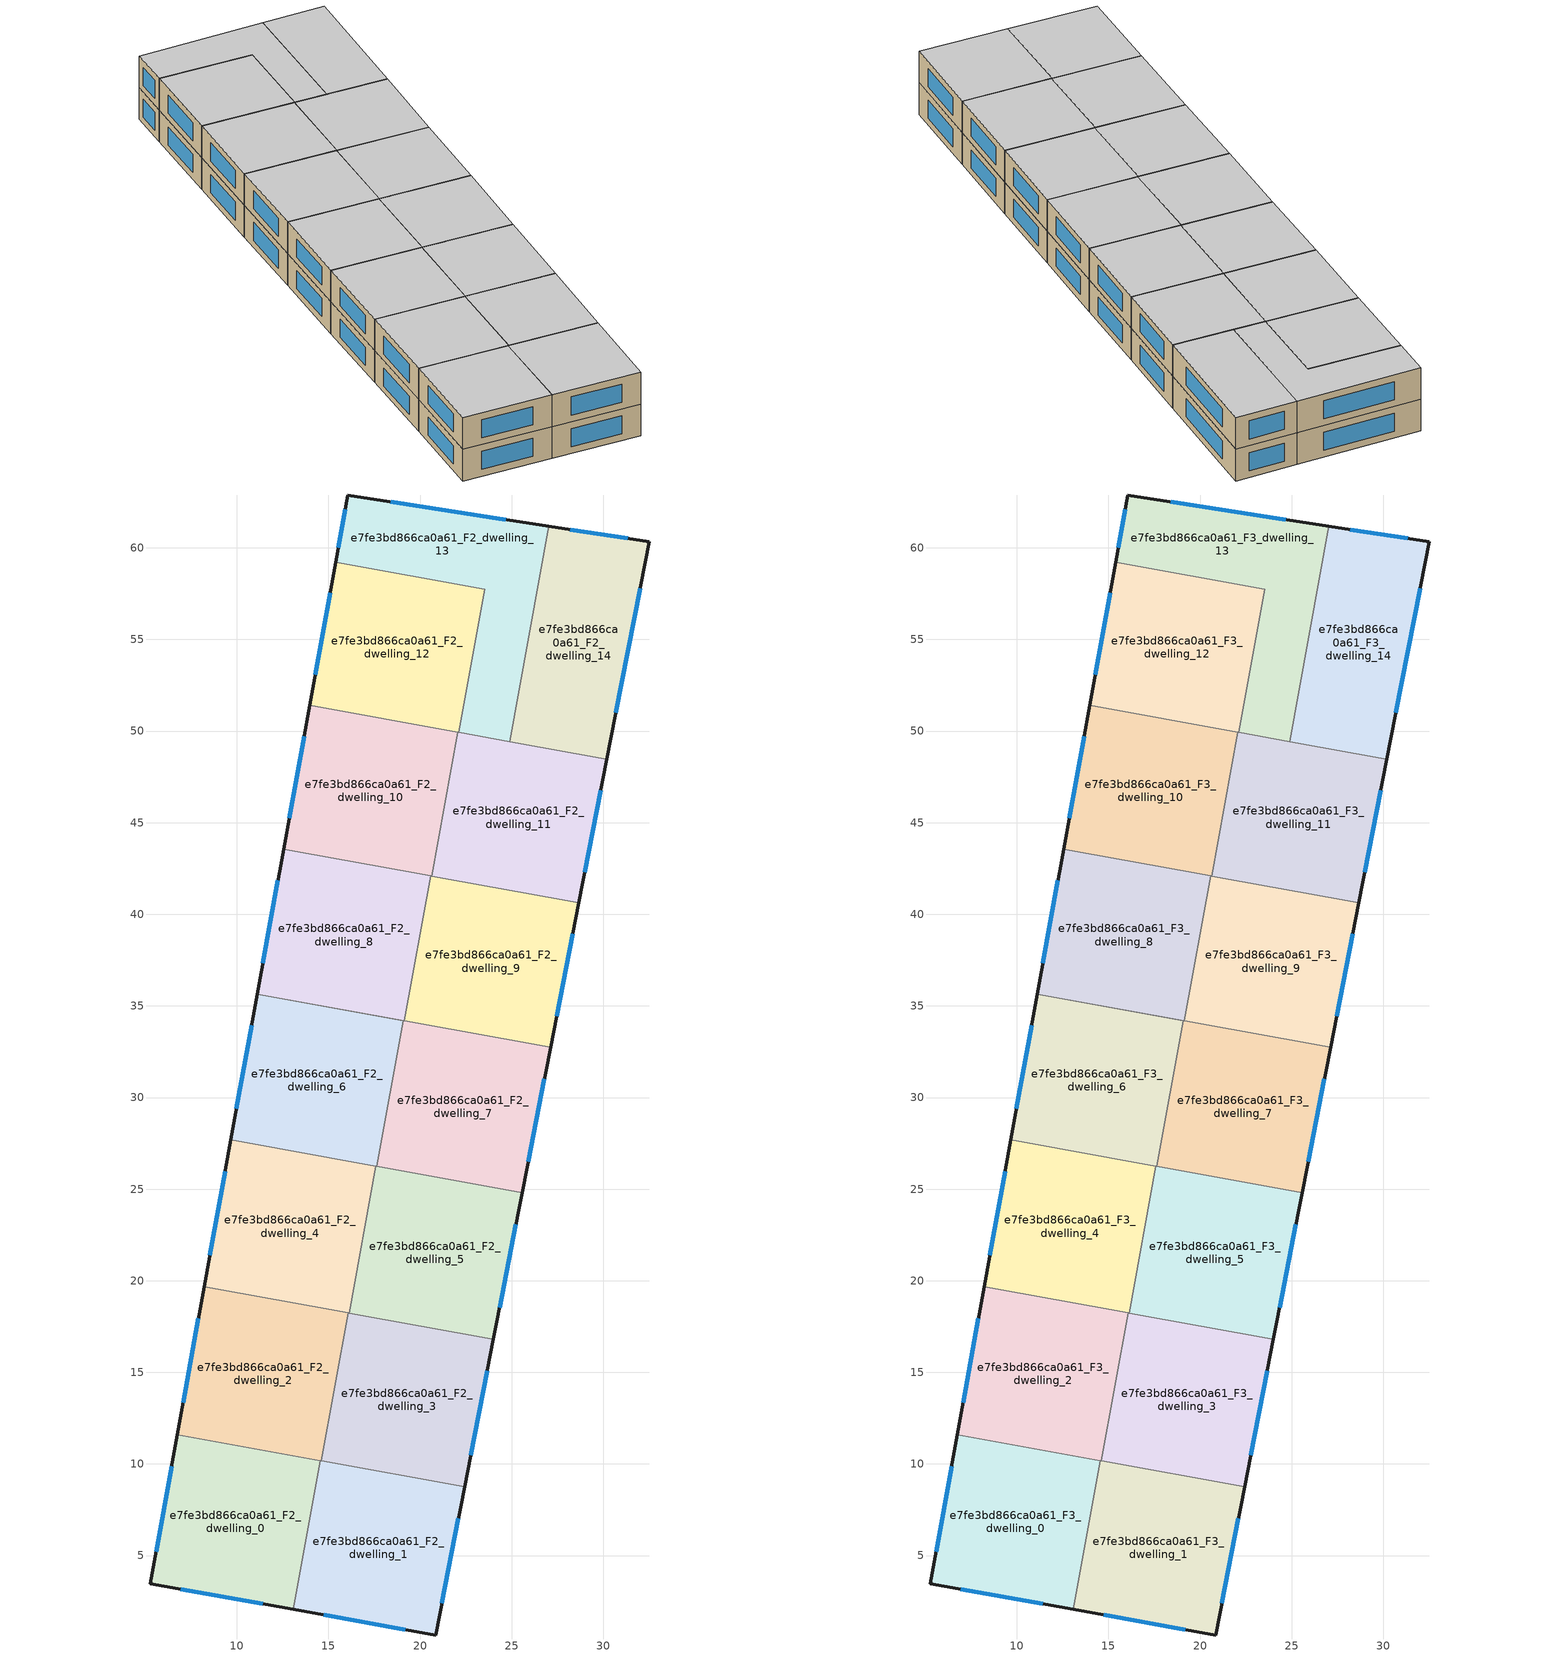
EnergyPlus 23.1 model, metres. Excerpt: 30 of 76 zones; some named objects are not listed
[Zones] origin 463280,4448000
e7fe3bd866ca0a61_F2_dwelling_0
 floor to e7fe3bd866ca0a61_F1_dwelling_0 (EU_floor_Construction): 14.56,10.18 13.09,2.06 5.27,3.47 6.75,11.6 z6
 wall outside (EU_wall_Construction): 6.75,11.6 5.27,3.47 13.09,2.06 z6:9
 wall to e7fe3bd866ca0a61_F2_dwelling_1 (EU_wall_Construction): 13.09,2.06 14.56,10.18 z6:9
 wall to e7fe3bd866ca0a61_F2_dwelling_2 (EU_wall_Construction): 14.56,10.18 6.75,11.6 z6:9
 window (EU_Window_Construction): 6.95,3.17 11.41,2.36 / 6.43,9.86 5.59,5.21 z6.64:8.36
e7fe3bd866ca0a61_F2_dwelling_1
 floor to e7fe3bd866ca0a61_F1_dwelling_1 (EU_floor_Construction): 22.44,8.75 20.85,0.66 13.09,2.06 14.56,10.18 z6
 wall outside (EU_wall_Construction): 13.09,2.06 20.85,0.66 22.44,8.75 z6:9
 wall to e7fe3bd866ca0a61_F2_dwelling_3 (EU_wall_Construction): 22.44,8.75 14.62,10.17 z6:9
 wall to e7fe3bd866ca0a61_F2_dwelling_2 (EU_wall_Construction): 14.62,10.17 14.56,10.18 z6:9
 window (EU_Window_Construction): 14.75,1.76 19.19,0.96 / 21.19,2.39 22.1,7.02 z6.64:8.36
e7fe3bd866ca0a61_F2_dwelling_10
 floor to e7fe3bd866ca0a61_F1_dwelling_10 (EU_floor_Construction): 22.06,49.94 20.63,42.08 12.55,43.55 13.97,51.41 z6
 wall outside (EU_wall_Construction): 13.97,51.41 12.55,43.55 z6:9
 wall to e7fe3bd866ca0a61_F2_dwelling_11 (EU_wall_Construction): 20.63,42.08 22.06,49.94 z6:9
 wall to e7fe3bd866ca0a61_F2_dwelling_8 (EU_wall_Construction): 12.55,43.55 20.58,42.09 z6:9
 wall to e7fe3bd866ca0a61_F2_dwelling_12 (EU_wall_Construction): 22.06,49.94 13.97,51.41 z6:9
 wall to e7fe3bd866ca0a61_F2_dwelling_9 (EU_wall_Construction): 20.58,42.09 20.63,42.08 z6:9
 window (EU_Window_Construction): 13.67,49.72 12.85,45.23 z6.64:8.36
e7fe3bd866ca0a61_F2_dwelling_11
 floor to e7fe3bd866ca0a61_F1_dwelling_11 (EU_floor_Construction): 30.19,48.46 28.66,40.62 20.63,42.08 22.06,49.94 z6
 wall outside (EU_wall_Construction): 28.66,40.62 30.19,48.46 z6:9
 wall to e7fe3bd866ca0a61_F2_dwelling_9 (EU_wall_Construction): 20.63,42.08 28.66,40.62 z6:9
 wall to e7fe3bd866ca0a61_F2_dwelling_14 (EU_wall_Construction): 30.19,48.46 24.9,49.42 z6:9
 wall to e7fe3bd866ca0a61_F2_dwelling_13 (EU_wall_Construction): 24.9,49.42 22.11,49.93 z6:9
 wall to e7fe3bd866ca0a61_F2_dwelling_12 (EU_wall_Construction): 22.11,49.93 22.06,49.94 z6:9
 window (EU_Window_Construction): 28.99,42.3 29.86,46.78 z6.64:8.36
e7fe3bd866ca0a61_F2_dwelling_12
 floor to e7fe3bd866ca0a61_F1_dwelling_12 (EU_floor_Construction): 23.53,57.74 22.11,49.93 13.97,51.41 15.39,59.21 z6
 wall outside (EU_wall_Construction): 15.39,59.21 13.97,51.41 z6:9
 wall to e7fe3bd866ca0a61_F2_dwelling_13 (EU_wall_Construction): 22.11,49.93 23.53,57.74 15.39,59.21 z6:9
 window (EU_Window_Construction): 15.09,57.54 14.28,53.08 z6.64:8.36
e7fe3bd866ca0a61_F2_dwelling_13
 floor to e7fe3bd866ca0a61_F1_dwelling_13 (EU_floor_Construction): 27.04,61.18 24.9,49.42 22.11,49.93 23.53,57.74 15.39,59.21 16.06,62.89 z6
 wall outside (EU_wall_Construction): 27.04,61.18 16.06,62.89 15.39,59.21 z6:9
 wall to e7fe3bd866ca0a61_F2_dwelling_14 (EU_wall_Construction): 24.9,49.42 27.04,61.18 z6:9
 window (EU_Window_Construction): 15.92,62.1 15.53,60 / 24.69,61.55 18.41,62.52 z6.64:8.36
e7fe3bd866ca0a61_F2_dwelling_14
 floor to e7fe3bd866ca0a61_F1_dwelling_14 (EU_floor_Construction): 32.51,60.33 30.19,48.46 24.9,49.42 27.04,61.18 z6
 wall outside (EU_wall_Construction): 30.19,48.46 32.51,60.33 27.04,61.18 z6:9
 window (EU_Window_Construction): 31.34,60.51 28.21,61 / 30.69,51 32.01,57.79 z6.64:8.36
e7fe3bd866ca0a61_F2_dwelling_2
 floor to e7fe3bd866ca0a61_F1_dwelling_2 (EU_floor_Construction): 16.08,18.24 14.62,10.17 6.75,11.6 8.21,19.67 z6
 wall outside (EU_wall_Construction): 8.21,19.67 6.75,11.6 z6:9
 wall to e7fe3bd866ca0a61_F2_dwelling_3 (EU_wall_Construction): 14.62,10.17 16.08,18.24 z6:9
 wall to e7fe3bd866ca0a61_F2_dwelling_4 (EU_wall_Construction): 16.08,18.24 8.21,19.67 z6:9
 window (EU_Window_Construction): 7.9,17.94 7.06,13.33 z6.64:8.36
e7fe3bd866ca0a61_F2_dwelling_3
 floor to e7fe3bd866ca0a61_F1_dwelling_3 (EU_floor_Construction): 24.01,16.8 22.44,8.75 14.62,10.17 16.08,18.24 z6
 wall outside (EU_wall_Construction): 22.44,8.75 24.01,16.8 z6:9
 wall to e7fe3bd866ca0a61_F2_dwelling_5 (EU_wall_Construction): 24.01,16.8 16.14,18.23 z6:9
 wall to e7fe3bd866ca0a61_F2_dwelling_4 (EU_wall_Construction): 16.14,18.23 16.08,18.24 z6:9
 window (EU_Window_Construction): 22.77,10.48 23.67,15.08 z6.64:8.36
e7fe3bd866ca0a61_F2_dwelling_4
 floor to e7fe3bd866ca0a61_F1_dwelling_4 (EU_floor_Construction): 17.59,26.24 16.14,18.23 8.21,19.67 9.67,27.68 z6
 wall outside (EU_wall_Construction): 9.67,27.68 8.21,19.67 z6:9
 wall to e7fe3bd866ca0a61_F2_dwelling_5 (EU_wall_Construction): 16.14,18.23 17.59,26.24 z6:9
 wall to e7fe3bd866ca0a61_F2_dwelling_6 (EU_wall_Construction): 17.59,26.24 9.67,27.68 z6:9
 window (EU_Window_Construction): 9.36,25.97 8.52,21.39 z6.64:8.36
e7fe3bd866ca0a61_F2_dwelling_5
 floor to e7fe3bd866ca0a61_F1_dwelling_5 (EU_floor_Construction): 25.57,24.8 24.01,16.8 16.14,18.23 17.59,26.24 z6
 wall outside (EU_wall_Construction): 24.01,16.8 25.57,24.8 z6:9
 wall to e7fe3bd866ca0a61_F2_dwelling_7 (EU_wall_Construction): 25.57,24.8 17.65,26.23 z6:9
 wall to e7fe3bd866ca0a61_F2_dwelling_6 (EU_wall_Construction): 17.64,26.23 17.59,26.24 z6:9
 window (EU_Window_Construction): 24.34,18.51 25.23,23.08 z6.64:8.36
e7fe3bd866ca0a61_F2_dwelling_6
 floor to e7fe3bd866ca0a61_F1_dwelling_6 (EU_floor_Construction): 19.09,34.19 17.65,26.23 9.67,27.68 11.11,35.64 z6
 wall outside (EU_wall_Construction): 11.11,35.64 9.67,27.68 z6:9
 wall to e7fe3bd866ca0a61_F2_dwelling_7 (EU_wall_Construction): 17.65,26.23 19.09,34.19 11.11,35.64 z6:9
 window (EU_Window_Construction): 10.8,33.94 9.98,29.39 z6.64:8.36
e7fe3bd866ca0a61_F2_dwelling_7
 floor to e7fe3bd866ca0a61_F1_dwelling_7 (EU_floor_Construction): 27.12,32.74 25.57,24.8 17.65,26.23 19.09,34.19 z6
 wall outside (EU_wall_Construction): 25.57,24.8 27.12,32.74 z6:9
 wall to e7fe3bd866ca0a61_F2_dwelling_8 (EU_wall_Construction): 19.14,34.18 11.11,35.64 z6:9
 wall to e7fe3bd866ca0a61_F2_dwelling_9 (EU_wall_Construction): 27.12,32.74 19.14,34.18 z6:9
 window (EU_Window_Construction): 25.9,26.5 26.79,31.04 z6.64:8.36
e7fe3bd866ca0a61_F2_dwelling_8
 floor to e7fe3bd866ca0a61_F1_dwelling_8 (EU_floor_Construction): 20.58,42.09 19.14,34.18 11.11,35.64 12.55,43.55 z6
 wall outside (EU_wall_Construction): 12.55,43.55 11.11,35.64 z6:9
 wall to e7fe3bd866ca0a61_F2_dwelling_9 (EU_wall_Construction): 19.14,34.18 20.58,42.09 z6:9
 window (EU_Window_Construction): 12.24,41.86 11.42,37.34 z6.64:8.36
e7fe3bd866ca0a61_F2_dwelling_9
 floor to e7fe3bd866ca0a61_F1_dwelling_9 (EU_floor_Construction): 28.66,40.62 27.12,32.74 19.14,34.18 20.58,42.09 z6
 wall outside (EU_wall_Construction): 27.12,32.74 28.66,40.62 z6:9
 window (EU_Window_Construction): 27.45,34.43 28.33,38.94 z6.64:8.36
e7fe3bd866ca0a61_F3_dwelling_0
 floor to e7fe3bd866ca0a61_F2_dwelling_0 (EU_floor_Construction): 14.56,10.18 13.09,2.06 5.27,3.47 6.75,11.6 z9
 wall outside (EU_wall_Construction): 6.75,11.6 5.27,3.47 13.09,2.06 z9:12
 wall to e7fe3bd866ca0a61_F3_dwelling_1 (EU_wall_Construction): 13.09,2.06 14.56,10.18 z9:12
 wall to e7fe3bd866ca0a61_F3_dwelling_2 (EU_wall_Construction): 14.56,10.18 6.75,11.6 z9:12
 window (EU_Window_Construction): 6.95,3.17 11.41,2.36 / 6.43,9.86 5.59,5.21 z9.64:11.36
 ceiling to e7fe3bd866ca0a61_F4_dwelling_0 (EU_floor_Construction): 13.09,2.06 14.56,10.18 6.75,11.6 5.27,3.47 z12
e7fe3bd866ca0a61_F3_dwelling_1
 floor to e7fe3bd866ca0a61_F2_dwelling_1 (EU_floor_Construction): 22.44,8.75 20.85,0.66 13.09,2.06 14.56,10.18 z9
 wall outside (EU_wall_Construction): 13.09,2.06 20.85,0.66 22.44,8.75 z9:12
 wall to e7fe3bd866ca0a61_F3_dwelling_3 (EU_wall_Construction): 22.44,8.75 14.62,10.17 z9:12
 wall to e7fe3bd866ca0a61_F3_dwelling_2 (EU_wall_Construction): 14.62,10.17 14.56,10.18 z9:12
 window (EU_Window_Construction): 14.75,1.76 19.19,0.96 / 21.19,2.39 22.1,7.02 z9.64:11.36
 ceiling to e7fe3bd866ca0a61_F4_dwelling_1 (EU_floor_Construction): 20.85,0.66 22.44,8.75 14.56,10.18 13.09,2.06 z12
e7fe3bd866ca0a61_F3_dwelling_10
 floor to e7fe3bd866ca0a61_F2_dwelling_10 (EU_floor_Construction): 22.06,49.94 20.63,42.08 12.55,43.55 13.97,51.41 z9
 wall outside (EU_wall_Construction): 13.97,51.41 12.55,43.55 z9:12
 wall to e7fe3bd866ca0a61_F3_dwelling_11 (EU_wall_Construction): 20.63,42.08 22.06,49.94 z9:12
 wall to e7fe3bd866ca0a61_F3_dwelling_8 (EU_wall_Construction): 12.55,43.55 20.58,42.09 z9:12
 wall to e7fe3bd866ca0a61_F3_dwelling_12 (EU_wall_Construction): 22.06,49.94 13.97,51.41 z9:12
 wall to e7fe3bd866ca0a61_F3_dwelling_9 (EU_wall_Construction): 20.58,42.09 20.63,42.08 z9:12
 window (EU_Window_Construction): 13.67,49.72 12.85,45.23 z9.64:11.36
 ceiling to e7fe3bd866ca0a61_F4_dwelling_10 (EU_floor_Construction): 20.63,42.08 22.06,49.94 13.97,51.41 12.55,43.55 z12
e7fe3bd866ca0a61_F3_dwelling_11
 floor to e7fe3bd866ca0a61_F2_dwelling_11 (EU_floor_Construction): 30.19,48.46 28.66,40.62 20.63,42.08 22.06,49.94 z9
 wall outside (EU_wall_Construction): 28.66,40.62 30.19,48.46 z9:12
 wall to e7fe3bd866ca0a61_F3_dwelling_9 (EU_wall_Construction): 20.63,42.08 28.66,40.62 z9:12
 wall to e7fe3bd866ca0a61_F3_dwelling_14 (EU_wall_Construction): 30.19,48.46 24.9,49.42 z9:12
 wall to e7fe3bd866ca0a61_F3_dwelling_13 (EU_wall_Construction): 24.9,49.42 22.11,49.93 z9:12
 wall to e7fe3bd866ca0a61_F3_dwelling_12 (EU_wall_Construction): 22.11,49.93 22.06,49.94 z9:12
 window (EU_Window_Construction): 28.99,42.3 29.86,46.78 z9.64:11.36
 ceiling to e7fe3bd866ca0a61_F4_dwelling_11 (EU_floor_Construction): 28.66,40.62 30.19,48.46 22.06,49.94 20.63,42.08 z12
e7fe3bd866ca0a61_F3_dwelling_12
 floor to e7fe3bd866ca0a61_F2_dwelling_12 (EU_floor_Construction): 23.53,57.74 22.11,49.93 13.97,51.41 15.39,59.21 z9
 wall outside (EU_wall_Construction): 15.39,59.21 13.97,51.41 z9:12
 wall to e7fe3bd866ca0a61_F3_dwelling_13 (EU_wall_Construction): 22.11,49.93 23.53,57.74 15.39,59.21 z9:12
 window (EU_Window_Construction): 15.09,57.54 14.28,53.08 z9.64:11.36
 ceiling to e7fe3bd866ca0a61_F4_dwelling_12 (EU_floor_Construction): 22.11,49.93 23.53,57.74 15.39,59.21 13.97,51.41 z12
e7fe3bd866ca0a61_F3_dwelling_13
 floor to e7fe3bd866ca0a61_F2_dwelling_13 (EU_floor_Construction): 27.04,61.18 24.9,49.42 22.11,49.93 23.53,57.74 15.39,59.21 16.06,62.89 z9
 wall outside (EU_wall_Construction): 27.04,61.18 16.06,62.89 15.39,59.21 z9:12
 wall to e7fe3bd866ca0a61_F3_dwelling_14 (EU_wall_Construction): 24.9,49.42 27.04,61.18 z9:12
 window (EU_Window_Construction): 15.92,62.1 15.53,60 / 24.69,61.55 18.41,62.52 z9.64:11.36
 ceiling to e7fe3bd866ca0a61_F4_dwelling_13 (EU_floor_Construction): 24.9,49.42 27.04,61.18 16.06,62.89 15.39,59.21 23.53,57.74 22.11,49.93 z12
e7fe3bd866ca0a61_F3_dwelling_14
 floor to e7fe3bd866ca0a61_F2_dwelling_14 (EU_floor_Construction): 32.51,60.33 30.19,48.46 24.9,49.42 27.04,61.18 z9
 wall outside (EU_wall_Construction): 30.19,48.46 32.51,60.33 27.04,61.18 z9:12
 window (EU_Window_Construction): 31.34,60.51 28.21,61 / 30.69,51 32.01,57.79 z9.64:11.36
 ceiling to e7fe3bd866ca0a61_F4_dwelling_14 (EU_floor_Construction): 30.19,48.46 32.51,60.33 27.04,61.18 24.9,49.42 z12
e7fe3bd866ca0a61_F3_dwelling_2
 floor to e7fe3bd866ca0a61_F2_dwelling_2 (EU_floor_Construction): 16.08,18.24 14.62,10.17 6.75,11.6 8.21,19.67 z9
 wall outside (EU_wall_Construction): 8.21,19.67 6.75,11.6 z9:12
 wall to e7fe3bd866ca0a61_F3_dwelling_3 (EU_wall_Construction): 14.62,10.17 16.08,18.24 z9:12
 wall to e7fe3bd866ca0a61_F3_dwelling_4 (EU_wall_Construction): 16.08,18.24 8.21,19.67 z9:12
 window (EU_Window_Construction): 7.9,17.94 7.06,13.33 z9.64:11.36
 ceiling to e7fe3bd866ca0a61_F4_dwelling_2 (EU_floor_Construction): 14.62,10.17 16.08,18.24 8.21,19.67 6.75,11.6 z12
e7fe3bd866ca0a61_F3_dwelling_3
 floor to e7fe3bd866ca0a61_F2_dwelling_3 (EU_floor_Construction): 24.01,16.8 22.44,8.75 14.62,10.17 16.08,18.24 z9
 wall outside (EU_wall_Construction): 22.44,8.75 24.01,16.8 z9:12
 wall to e7fe3bd866ca0a61_F3_dwelling_5 (EU_wall_Construction): 24.01,16.8 16.14,18.23 z9:12
 wall to e7fe3bd866ca0a61_F3_dwelling_4 (EU_wall_Construction): 16.14,18.23 16.08,18.24 z9:12
 window (EU_Window_Construction): 22.77,10.48 23.67,15.08 z9.64:11.36
 ceiling to e7fe3bd866ca0a61_F4_dwelling_3 (EU_floor_Construction): 22.44,8.75 24.01,16.8 16.08,18.24 14.62,10.17 z12
e7fe3bd866ca0a61_F3_dwelling_4
 floor to e7fe3bd866ca0a61_F2_dwelling_4 (EU_floor_Construction): 17.59,26.24 16.14,18.23 8.21,19.67 9.67,27.68 z9
 wall outside (EU_wall_Construction): 9.67,27.68 8.21,19.67 z9:12
 wall to e7fe3bd866ca0a61_F3_dwelling_5 (EU_wall_Construction): 16.14,18.23 17.59,26.24 z9:12
 wall to e7fe3bd866ca0a61_F3_dwelling_6 (EU_wall_Construction): 17.59,26.24 9.67,27.68 z9:12
 window (EU_Window_Construction): 9.36,25.97 8.52,21.39 z9.64:11.36
 ceiling to e7fe3bd866ca0a61_F4_dwelling_4 (EU_floor_Construction): 16.14,18.23 17.59,26.24 9.67,27.68 8.21,19.67 z12
e7fe3bd866ca0a61_F3_dwelling_5
 floor to e7fe3bd866ca0a61_F2_dwelling_5 (EU_floor_Construction): 25.57,24.8 24.01,16.8 16.14,18.23 17.59,26.24 z9
 wall outside (EU_wall_Construction): 24.01,16.8 25.57,24.8 z9:12
 wall to e7fe3bd866ca0a61_F3_dwelling_7 (EU_wall_Construction): 25.57,24.8 17.65,26.23 z9:12
 wall to e7fe3bd866ca0a61_F3_dwelling_6 (EU_wall_Construction): 17.64,26.23 17.59,26.24 z9:12
 window (EU_Window_Construction): 24.34,18.51 25.23,23.08 z9.64:11.36
 ceiling to e7fe3bd866ca0a61_F4_dwelling_5 (EU_floor_Construction): 24.01,16.8 25.57,24.8 17.59,26.24 16.14,18.23 z12
e7fe3bd866ca0a61_F3_dwelling_6
 floor to e7fe3bd866ca0a61_F2_dwelling_6 (EU_floor_Construction): 19.09,34.19 17.65,26.23 9.67,27.68 11.11,35.64 z9
 wall outside (EU_wall_Construction): 11.11,35.64 9.67,27.68 z9:12
 wall to e7fe3bd866ca0a61_F3_dwelling_7 (EU_wall_Construction): 17.65,26.23 19.09,34.19 11.11,35.64 z9:12
 window (EU_Window_Construction): 10.8,33.94 9.98,29.39 z9.64:11.36
 ceiling to e7fe3bd866ca0a61_F4_dwelling_6 (EU_floor_Construction): 17.65,26.23 19.09,34.19 11.11,35.64 9.67,27.68 z12
e7fe3bd866ca0a61_F3_dwelling_7
 floor to e7fe3bd866ca0a61_F2_dwelling_7 (EU_floor_Construction): 27.12,32.74 25.57,24.8 17.65,26.23 19.09,34.19 z9
 wall outside (EU_wall_Construction): 25.57,24.8 27.12,32.74 z9:12
 wall to e7fe3bd866ca0a61_F3_dwelling_8 (EU_wall_Construction): 19.14,34.18 11.11,35.64 z9:12
 wall to e7fe3bd866ca0a61_F3_dwelling_9 (EU_wall_Construction): 27.12,32.74 19.14,34.18 z9:12
 window (EU_Window_Construction): 25.9,26.5 26.79,31.04 z9.64:11.36
 ceiling to e7fe3bd866ca0a61_F4_dwelling_7 (EU_floor_Construction): 25.57,24.8 27.12,32.74 19.09,34.19 17.65,26.23 z12
e7fe3bd866ca0a61_F3_dwelling_8
 floor to e7fe3bd866ca0a61_F2_dwelling_8 (EU_floor_Construction): 20.58,42.09 19.14,34.18 11.11,35.64 12.55,43.55 z9
 wall outside (EU_wall_Construction): 12.55,43.55 11.11,35.64 z9:12
 wall to e7fe3bd866ca0a61_F3_dwelling_9 (EU_wall_Construction): 19.14,34.18 20.58,42.09 z9:12
 window (EU_Window_Construction): 12.24,41.86 11.42,37.34 z9.64:11.36
 ceiling to e7fe3bd866ca0a61_F4_dwelling_8 (EU_floor_Construction): 19.14,34.18 20.58,42.09 12.55,43.55 11.11,35.64 z12
e7fe3bd866ca0a61_F3_dwelling_9
 floor to e7fe3bd866ca0a61_F2_dwelling_9 (EU_floor_Construction): 28.66,40.62 27.12,32.74 19.14,34.18 20.58,42.09 z9
 wall outside (EU_wall_Construction): 27.12,32.74 28.66,40.62 z9:12
 window (EU_Window_Construction): 27.45,34.43 28.33,38.94 z9.64:11.36
 ceiling to e7fe3bd866ca0a61_F4_dwelling_9 (EU_floor_Construction): 27.12,32.74 28.66,40.62 20.58,42.09 19.14,34.18 z12
[Building]
EU S2 Campaign: North Axis=0; Terrain=City; Solar Distribution=FullExterior
[Site:Location]
Yerevan-Zvartnots.Intl.AP: Latitude=40.15; Longitude=44.383; Time Zone=4; Elevation=854
[SizingPeriod:WeatherFileDays]
AnnualSizingPeriod: Begin Month=1; Begin Day of Month=1; End Month=12; End Day of Month=31; Day of Week for Start Day=Monday; Use Weather File Daylight Saving Period=No; Use Weather File Rain and Snow Indicators=No
[MATERIAL]
EU_InternalMass_Material: Roughness=MediumRough; Thickness=0.1; Conductivity=1; Density=1800; Specific Heat=900; Thermal Absorptance=0.9; Solar Absorptance=0.7; Visible Absorptance=0.7
[MATERIAL:NOMASS] Roughness=MediumRough; Thermal Absorptance=0.9; Solar Absorptance=0.7; Visible Absorptance=0.7
Name | Thermal Resistance
EU_wall_NoMass | 1.05043
EU_floor_NoMass | 0.478065
[WINDOWMATERIAL:SIMPLEGLAZINGSYSTEM]
EU_Window_SimpleGlazing: UFactor=2.5566; Solar Heat Gain Coefficient=0.75; Visible Transmittance=0.75
[CONSTRUCTION]
EU_wall_Construction: EU_wall_NoMass
EU_floor_Construction: EU_floor_NoMass
EU_Window_Construction: EU_Window_SimpleGlazing
EU_InternalMass_Construction: EU_InternalMass_Material
[ZONE] Type=1; Multiplier=1; Ceiling Height=autocalculate; Floor Area=autocalculate; Part of Total Floor Area=Yes
Name | Volume
e7fe3bd866ca0a61_F2_dwelling_0; e7fe3bd866ca0a61_F3_dwelling_0; e7fe3bd866ca0a61_F2_dwelling_11; e7fe3bd866ca0a61_F3_dwelling_11 | 196.777
e7fe3bd866ca0a61_F2_dwelling_1; e7fe3bd866ca0a61_F3_dwelling_1 | 196.783
e7fe3bd866ca0a61_F2_dwelling_10; e7fe3bd866ca0a61_F3_dwelling_10 | 196.8
e7fe3bd866ca0a61_F2_dwelling_12; e7fe3bd866ca0a61_F3_dwelling_12 | 196.77
e7fe3bd866ca0a61_F2_dwelling_13; e7fe3bd866ca0a61_F3_dwelling_13 | 196.759
e7fe3bd866ca0a61_F2_dwelling_14; e7fe3bd866ca0a61_F3_dwelling_14 | 196.773
e7fe3bd866ca0a61_F2_dwelling_2; e7fe3bd866ca0a61_F3_dwelling_2 | 196.776
e7fe3bd866ca0a61_F2_dwelling_3; e7fe3bd866ca0a61_F3_dwelling_3 | 196.771
e7fe3bd866ca0a61_F2_dwelling_4; e7fe3bd866ca0a61_F3_dwelling_4; e7fe3bd866ca0a61_F2_dwelling_8; e7fe3bd866ca0a61_F3_dwelling_8 | 196.752
e7fe3bd866ca0a61_F2_dwelling_5; e7fe3bd866ca0a61_F3_dwelling_5 | 196.767
e7fe3bd866ca0a61_F2_dwelling_6; e7fe3bd866ca0a61_F3_dwelling_6 | 196.754
e7fe3bd866ca0a61_F2_dwelling_7; e7fe3bd866ca0a61_F3_dwelling_7 | 196.79
e7fe3bd866ca0a61_F2_dwelling_9; e7fe3bd866ca0a61_F3_dwelling_9 | 196.757
[INTERNALMASS] Construction=EU_InternalMass_Construction
Name | Zone or ZoneList | Surface Area
e7fe3bd866ca0a61_F2_dwelling_0_EU_InternalMass | e7fe3bd866ca0a61_F2_dwelling_0 | 65.5916
e7fe3bd866ca0a61_F2_dwelling_1_EU_InternalMass | e7fe3bd866ca0a61_F2_dwelling_1 | 65.595
e7fe3bd866ca0a61_F2_dwelling_2_EU_InternalMass | e7fe3bd866ca0a61_F2_dwelling_2 | 65.5923
e7fe3bd866ca0a61_F2_dwelling_3_EU_InternalMass | e7fe3bd866ca0a61_F2_dwelling_3 | 65.5889
e7fe3bd866ca0a61_F2_dwelling_4_EU_InternalMass | e7fe3bd866ca0a61_F2_dwelling_4 | 65.5824
e7fe3bd866ca0a61_F2_dwelling_5_EU_InternalMass | e7fe3bd866ca0a61_F2_dwelling_5 | 65.5895
e7fe3bd866ca0a61_F2_dwelling_6_EU_InternalMass | e7fe3bd866ca0a61_F2_dwelling_6 | 65.5876
e7fe3bd866ca0a61_F2_dwelling_7_EU_InternalMass | e7fe3bd866ca0a61_F2_dwelling_7 | 65.6001
e7fe3bd866ca0a61_F2_dwelling_8_EU_InternalMass | e7fe3bd866ca0a61_F2_dwelling_8 | 65.5867
e7fe3bd866ca0a61_F2_dwelling_9_EU_InternalMass | e7fe3bd866ca0a61_F2_dwelling_9 | 65.587
e7fe3bd866ca0a61_F2_dwelling_10_EU_InternalMass | e7fe3bd866ca0a61_F2_dwelling_10 | 65.6015
e7fe3bd866ca0a61_F2_dwelling_11_EU_InternalMass | e7fe3bd866ca0a61_F2_dwelling_11 | 65.5932
e7fe3bd866ca0a61_F2_dwelling_12_EU_InternalMass | e7fe3bd866ca0a61_F2_dwelling_12 | 65.5883
e7fe3bd866ca0a61_F2_dwelling_13_EU_InternalMass | e7fe3bd866ca0a61_F2_dwelling_13 | 65.5863
e7fe3bd866ca0a61_F2_dwelling_14_EU_InternalMass | e7fe3bd866ca0a61_F2_dwelling_14 | 65.5901
e7fe3bd866ca0a61_F3_dwelling_0_EU_InternalMass | e7fe3bd866ca0a61_F3_dwelling_0 | 65.5916
e7fe3bd866ca0a61_F3_dwelling_1_EU_InternalMass | e7fe3bd866ca0a61_F3_dwelling_1 | 65.595
e7fe3bd866ca0a61_F3_dwelling_2_EU_InternalMass | e7fe3bd866ca0a61_F3_dwelling_2 | 65.5923
e7fe3bd866ca0a61_F3_dwelling_3_EU_InternalMass | e7fe3bd866ca0a61_F3_dwelling_3 | 65.5889
e7fe3bd866ca0a61_F3_dwelling_4_EU_InternalMass | e7fe3bd866ca0a61_F3_dwelling_4 | 65.5824
e7fe3bd866ca0a61_F3_dwelling_5_EU_InternalMass | e7fe3bd866ca0a61_F3_dwelling_5 | 65.5895
e7fe3bd866ca0a61_F3_dwelling_6_EU_InternalMass | e7fe3bd866ca0a61_F3_dwelling_6 | 65.5876
e7fe3bd866ca0a61_F3_dwelling_7_EU_InternalMass | e7fe3bd866ca0a61_F3_dwelling_7 | 65.6001
e7fe3bd866ca0a61_F3_dwelling_8_EU_InternalMass | e7fe3bd866ca0a61_F3_dwelling_8 | 65.5867
e7fe3bd866ca0a61_F3_dwelling_9_EU_InternalMass | e7fe3bd866ca0a61_F3_dwelling_9 | 65.587
e7fe3bd866ca0a61_F3_dwelling_10_EU_InternalMass | e7fe3bd866ca0a61_F3_dwelling_10 | 65.6015
e7fe3bd866ca0a61_F3_dwelling_11_EU_InternalMass | e7fe3bd866ca0a61_F3_dwelling_11 | 65.5932
e7fe3bd866ca0a61_F3_dwelling_12_EU_InternalMass | e7fe3bd866ca0a61_F3_dwelling_12 | 65.5883
e7fe3bd866ca0a61_F3_dwelling_13_EU_InternalMass | e7fe3bd866ca0a61_F3_dwelling_13 | 65.5863
e7fe3bd866ca0a61_F3_dwelling_14_EU_InternalMass | e7fe3bd866ca0a61_F3_dwelling_14 | 65.5901
[OTHEREQUIPMENT] Fuel Type=Electricity; Design Level Calculation Method=Watts/Area; Power per Zone Floor Area=1; Fraction Latent=0; Fraction Radiant=0; Fraction Lost=0; Carbon Dioxide Generation Rate=0; EndUse Subcategory=EU_Step8_InternalGains
Name | Zone or ZoneList or Space or SpaceList | Schedule
EU_Step8_InternalGain_e7fe3bd866ca0a61_F2_dwelling_0_f000 | e7fe3bd866ca0a61_F2_dwelling_0 | EU_Step8_GainSchedule_e7fe3bd866ca0a61_F2_dwelling_0_f000
EU_Step8_InternalGain_e7fe3bd866ca0a61_F2_dwelling_1_f000 | e7fe3bd866ca0a61_F2_dwelling_1 | EU_Step8_GainSchedule_e7fe3bd866ca0a61_F2_dwelling_1_f000
EU_Step8_InternalGain_e7fe3bd866ca0a61_F2_dwelling_2_f000 | e7fe3bd866ca0a61_F2_dwelling_2 | EU_Step8_GainSchedule_e7fe3bd866ca0a61_F2_dwelling_2_f000
EU_Step8_InternalGain_e7fe3bd866ca0a61_F2_dwelling_3_f000 | e7fe3bd866ca0a61_F2_dwelling_3 | EU_Step8_GainSchedule_e7fe3bd866ca0a61_F2_dwelling_3_f000
EU_Step8_InternalGain_e7fe3bd866ca0a61_F2_dwelling_4_f000 | e7fe3bd866ca0a61_F2_dwelling_4 | EU_Step8_GainSchedule_e7fe3bd866ca0a61_F2_dwelling_4_f000
EU_Step8_InternalGain_e7fe3bd866ca0a61_F2_dwelling_5_f000 | e7fe3bd866ca0a61_F2_dwelling_5 | EU_Step8_GainSchedule_e7fe3bd866ca0a61_F2_dwelling_5_f000
EU_Step8_InternalGain_e7fe3bd866ca0a61_F2_dwelling_6_f000 | e7fe3bd866ca0a61_F2_dwelling_6 | EU_Step8_GainSchedule_e7fe3bd866ca0a61_F2_dwelling_6_f000
EU_Step8_InternalGain_e7fe3bd866ca0a61_F2_dwelling_7_f000 | e7fe3bd866ca0a61_F2_dwelling_7 | EU_Step8_GainSchedule_e7fe3bd866ca0a61_F2_dwelling_7_f000
EU_Step8_InternalGain_e7fe3bd866ca0a61_F2_dwelling_8_f000 | e7fe3bd866ca0a61_F2_dwelling_8 | EU_Step8_GainSchedule_e7fe3bd866ca0a61_F2_dwelling_8_f000
EU_Step8_InternalGain_e7fe3bd866ca0a61_F2_dwelling_9_f000 | e7fe3bd866ca0a61_F2_dwelling_9 | EU_Step8_GainSchedule_e7fe3bd866ca0a61_F2_dwelling_9_f000
EU_Step8_InternalGain_e7fe3bd866ca0a61_F2_dwelling_10_f000 | e7fe3bd866ca0a61_F2_dwelling_10 | EU_Step8_GainSchedule_e7fe3bd866ca0a61_F2_dwelling_10_f000
EU_Step8_InternalGain_e7fe3bd866ca0a61_F2_dwelling_11_f000 | e7fe3bd866ca0a61_F2_dwelling_11 | EU_Step8_GainSchedule_e7fe3bd866ca0a61_F2_dwelling_11_f000
EU_Step8_InternalGain_e7fe3bd866ca0a61_F2_dwelling_12_f000 | e7fe3bd866ca0a61_F2_dwelling_12 | EU_Step8_GainSchedule_e7fe3bd866ca0a61_F2_dwelling_12_f000
EU_Step8_InternalGain_e7fe3bd866ca0a61_F2_dwelling_13_f000 | e7fe3bd866ca0a61_F2_dwelling_13 | EU_Step8_GainSchedule_e7fe3bd866ca0a61_F2_dwelling_13_f000
EU_Step8_InternalGain_e7fe3bd866ca0a61_F2_dwelling_14_f000 | e7fe3bd866ca0a61_F2_dwelling_14 | EU_Step8_GainSchedule_e7fe3bd866ca0a61_F2_dwelling_14_f000
EU_Step8_InternalGain_e7fe3bd866ca0a61_F3_dwelling_0_f000 | e7fe3bd866ca0a61_F3_dwelling_0 | EU_Step8_GainSchedule_e7fe3bd866ca0a61_F3_dwelling_0_f000
EU_Step8_InternalGain_e7fe3bd866ca0a61_F3_dwelling_1_f000 | e7fe3bd866ca0a61_F3_dwelling_1 | EU_Step8_GainSchedule_e7fe3bd866ca0a61_F3_dwelling_1_f000
EU_Step8_InternalGain_e7fe3bd866ca0a61_F3_dwelling_2_f000 | e7fe3bd866ca0a61_F3_dwelling_2 | EU_Step8_GainSchedule_e7fe3bd866ca0a61_F3_dwelling_2_f000
EU_Step8_InternalGain_e7fe3bd866ca0a61_F3_dwelling_3_f000 | e7fe3bd866ca0a61_F3_dwelling_3 | EU_Step8_GainSchedule_e7fe3bd866ca0a61_F3_dwelling_3_f000
EU_Step8_InternalGain_e7fe3bd866ca0a61_F3_dwelling_4_f000 | e7fe3bd866ca0a61_F3_dwelling_4 | EU_Step8_GainSchedule_e7fe3bd866ca0a61_F3_dwelling_4_f000
EU_Step8_InternalGain_e7fe3bd866ca0a61_F3_dwelling_5_f000 | e7fe3bd866ca0a61_F3_dwelling_5 | EU_Step8_GainSchedule_e7fe3bd866ca0a61_F3_dwelling_5_f000
EU_Step8_InternalGain_e7fe3bd866ca0a61_F3_dwelling_6_f000 | e7fe3bd866ca0a61_F3_dwelling_6 | EU_Step8_GainSchedule_e7fe3bd866ca0a61_F3_dwelling_6_f000
EU_Step8_InternalGain_e7fe3bd866ca0a61_F3_dwelling_7_f000 | e7fe3bd866ca0a61_F3_dwelling_7 | EU_Step8_GainSchedule_e7fe3bd866ca0a61_F3_dwelling_7_f000
EU_Step8_InternalGain_e7fe3bd866ca0a61_F3_dwelling_8_f000 | e7fe3bd866ca0a61_F3_dwelling_8 | EU_Step8_GainSchedule_e7fe3bd866ca0a61_F3_dwelling_8_f000
EU_Step8_InternalGain_e7fe3bd866ca0a61_F3_dwelling_9_f000 | e7fe3bd866ca0a61_F3_dwelling_9 | EU_Step8_GainSchedule_e7fe3bd866ca0a61_F3_dwelling_9_f000
EU_Step8_InternalGain_e7fe3bd866ca0a61_F3_dwelling_10_f000 | e7fe3bd866ca0a61_F3_dwelling_10 | EU_Step8_GainSchedule_e7fe3bd866ca0a61_F3_dwelling_10_f000
EU_Step8_InternalGain_e7fe3bd866ca0a61_F3_dwelling_11_f000 | e7fe3bd866ca0a61_F3_dwelling_11 | EU_Step8_GainSchedule_e7fe3bd866ca0a61_F3_dwelling_11_f000
EU_Step8_InternalGain_e7fe3bd866ca0a61_F3_dwelling_12_f000 | e7fe3bd866ca0a61_F3_dwelling_12 | EU_Step8_GainSchedule_e7fe3bd866ca0a61_F3_dwelling_12_f000
EU_Step8_InternalGain_e7fe3bd866ca0a61_F3_dwelling_13_f000 | e7fe3bd866ca0a61_F3_dwelling_13 | EU_Step8_GainSchedule_e7fe3bd866ca0a61_F3_dwelling_13_f000
EU_Step8_InternalGain_e7fe3bd866ca0a61_F3_dwelling_14_f000 | e7fe3bd866ca0a61_F3_dwelling_14 | EU_Step8_GainSchedule_e7fe3bd866ca0a61_F3_dwelling_14_f000
[ZONEVENTILATION:DESIGNFLOWRATE] Schedule=EU_AlwaysOn; Design Flow Rate Calculation Method=AirChanges/Hour; Air Changes per Hour=0.557805; Ventilation Type=Natural; Fan Pressure Rise=0; Fan Total Efficiency=1; Constant Term Coefficient=1; Temperature Term Coefficient=0; Velocity Term Coefficient=0; Velocity Squared Term Coefficient=0; Minimum Indoor Temperature=-100; Maximum Indoor Temperature=100; Delta Temperature=-100; Minimum Outdoor Temperature=-100; Maximum Outdoor Temperature=100; Maximum Wind Speed=40
Name | Zone or ZoneList or Space or SpaceList
EU_ConstantAir_e7fe3bd866ca0a61_F2_dwelling_0 | e7fe3bd866ca0a61_F2_dwelling_0
EU_ConstantAir_e7fe3bd866ca0a61_F2_dwelling_1 | e7fe3bd866ca0a61_F2_dwelling_1
EU_ConstantAir_e7fe3bd866ca0a61_F2_dwelling_2 | e7fe3bd866ca0a61_F2_dwelling_2
EU_ConstantAir_e7fe3bd866ca0a61_F2_dwelling_3 | e7fe3bd866ca0a61_F2_dwelling_3
EU_ConstantAir_e7fe3bd866ca0a61_F2_dwelling_4 | e7fe3bd866ca0a61_F2_dwelling_4
EU_ConstantAir_e7fe3bd866ca0a61_F2_dwelling_5 | e7fe3bd866ca0a61_F2_dwelling_5
EU_ConstantAir_e7fe3bd866ca0a61_F2_dwelling_6 | e7fe3bd866ca0a61_F2_dwelling_6
EU_ConstantAir_e7fe3bd866ca0a61_F2_dwelling_7 | e7fe3bd866ca0a61_F2_dwelling_7
EU_ConstantAir_e7fe3bd866ca0a61_F2_dwelling_8 | e7fe3bd866ca0a61_F2_dwelling_8
EU_ConstantAir_e7fe3bd866ca0a61_F2_dwelling_9 | e7fe3bd866ca0a61_F2_dwelling_9
EU_ConstantAir_e7fe3bd866ca0a61_F2_dwelling_10 | e7fe3bd866ca0a61_F2_dwelling_10
EU_ConstantAir_e7fe3bd866ca0a61_F2_dwelling_11 | e7fe3bd866ca0a61_F2_dwelling_11
EU_ConstantAir_e7fe3bd866ca0a61_F2_dwelling_12 | e7fe3bd866ca0a61_F2_dwelling_12
EU_ConstantAir_e7fe3bd866ca0a61_F2_dwelling_13 | e7fe3bd866ca0a61_F2_dwelling_13
EU_ConstantAir_e7fe3bd866ca0a61_F2_dwelling_14 | e7fe3bd866ca0a61_F2_dwelling_14
EU_ConstantAir_e7fe3bd866ca0a61_F3_dwelling_0 | e7fe3bd866ca0a61_F3_dwelling_0
EU_ConstantAir_e7fe3bd866ca0a61_F3_dwelling_1 | e7fe3bd866ca0a61_F3_dwelling_1
EU_ConstantAir_e7fe3bd866ca0a61_F3_dwelling_2 | e7fe3bd866ca0a61_F3_dwelling_2
EU_ConstantAir_e7fe3bd866ca0a61_F3_dwelling_3 | e7fe3bd866ca0a61_F3_dwelling_3
EU_ConstantAir_e7fe3bd866ca0a61_F3_dwelling_4 | e7fe3bd866ca0a61_F3_dwelling_4
EU_ConstantAir_e7fe3bd866ca0a61_F3_dwelling_5 | e7fe3bd866ca0a61_F3_dwelling_5
EU_ConstantAir_e7fe3bd866ca0a61_F3_dwelling_6 | e7fe3bd866ca0a61_F3_dwelling_6
EU_ConstantAir_e7fe3bd866ca0a61_F3_dwelling_7 | e7fe3bd866ca0a61_F3_dwelling_7
EU_ConstantAir_e7fe3bd866ca0a61_F3_dwelling_8 | e7fe3bd866ca0a61_F3_dwelling_8
EU_ConstantAir_e7fe3bd866ca0a61_F3_dwelling_9 | e7fe3bd866ca0a61_F3_dwelling_9
EU_ConstantAir_e7fe3bd866ca0a61_F3_dwelling_10 | e7fe3bd866ca0a61_F3_dwelling_10
EU_ConstantAir_e7fe3bd866ca0a61_F3_dwelling_11 | e7fe3bd866ca0a61_F3_dwelling_11
EU_ConstantAir_e7fe3bd866ca0a61_F3_dwelling_12 | e7fe3bd866ca0a61_F3_dwelling_12
EU_ConstantAir_e7fe3bd866ca0a61_F3_dwelling_13 | e7fe3bd866ca0a61_F3_dwelling_13
EU_ConstantAir_e7fe3bd866ca0a61_F3_dwelling_14 | e7fe3bd866ca0a61_F3_dwelling_14
[HVACTEMPLATE:THERMOSTAT] Constant Heating Setpoint=20; Constant Cooling Setpoint=50
EU_HeatOnly_e7fe3bd866ca0a61_F0_dwelling_0; EU_HeatOnly_e7fe3bd866ca0a61_F0_dwelling_1; EU_HeatOnly_e7fe3bd866ca0a61_F0_dwelling_2; EU_HeatOnly_e7fe3bd866ca0a61_F0_dwelling_3; EU_HeatOnly_e7fe3bd866ca0a61_F0_dwelling_4; EU_HeatOnly_e7fe3bd866ca0a61_F0_dwelling_5; EU_HeatOnly_e7fe3bd866ca0a61_F0_dwelling_6; EU_HeatOnly_e7fe3bd866ca0a61_F0_dwelling_7; EU_HeatOnly_e7fe3bd866ca0a61_F0_dwelling_8; EU_HeatOnly_e7fe3bd866ca0a61_F0_dwelling_9; EU_HeatOnly_e7fe3bd866ca0a61_F0_dwelling_10; EU_HeatOnly_e7fe3bd866ca0a61_F0_dwelling_11; EU_HeatOnly_e7fe3bd866ca0a61_F0_dwelling_12; EU_HeatOnly_e7fe3bd866ca0a61_F0_dwelling_13; EU_HeatOnly_e7fe3bd866ca0a61_F0_dwelling_14; EU_HeatOnly_e7fe3bd866ca0a61_F0_dwelling_15; EU_HeatOnly_e7fe3bd866ca0a61_F1_dwelling_0; EU_HeatOnly_e7fe3bd866ca0a61_F1_dwelling_1; EU_HeatOnly_e7fe3bd866ca0a61_F1_dwelling_2; EU_HeatOnly_e7fe3bd866ca0a61_F1_dwelling_3; EU_HeatOnly_e7fe3bd866ca0a61_F1_dwelling_4; EU_HeatOnly_e7fe3bd866ca0a61_F1_dwelling_5; EU_HeatOnly_e7fe3bd866ca0a61_F1_dwelling_6; EU_HeatOnly_e7fe3bd866ca0a61_F1_dwelling_7; EU_HeatOnly_e7fe3bd866ca0a61_F1_dwelling_8; EU_HeatOnly_e7fe3bd866ca0a61_F1_dwelling_9; EU_HeatOnly_e7fe3bd866ca0a61_F1_dwelling_10; EU_HeatOnly_e7fe3bd866ca0a61_F1_dwelling_11; EU_HeatOnly_e7fe3bd866ca0a61_F1_dwelling_12; EU_HeatOnly_e7fe3bd866ca0a61_F1_dwelling_13; EU_HeatOnly_e7fe3bd866ca0a61_F1_dwelling_14; EU_HeatOnly_e7fe3bd866ca0a61_F2_dwelling_0; EU_HeatOnly_e7fe3bd866ca0a61_F2_dwelling_1; EU_HeatOnly_e7fe3bd866ca0a61_F2_dwelling_2; EU_HeatOnly_e7fe3bd866ca0a61_F2_dwelling_3; EU_HeatOnly_e7fe3bd866ca0a61_F2_dwelling_4; EU_HeatOnly_e7fe3bd866ca0a61_F2_dwelling_5; EU_HeatOnly_e7fe3bd866ca0a61_F2_dwelling_6; EU_HeatOnly_e7fe3bd866ca0a61_F2_dwelling_7; EU_HeatOnly_e7fe3bd866ca0a61_F2_dwelling_8; EU_HeatOnly_e7fe3bd866ca0a61_F2_dwelling_9; EU_HeatOnly_e7fe3bd866ca0a61_F2_dwelling_10; EU_HeatOnly_e7fe3bd866ca0a61_F2_dwelling_11; EU_HeatOnly_e7fe3bd866ca0a61_F2_dwelling_12; EU_HeatOnly_e7fe3bd866ca0a61_F2_dwelling_13; EU_HeatOnly_e7fe3bd866ca0a61_F2_dwelling_14; EU_HeatOnly_e7fe3bd866ca0a61_F3_dwelling_0; EU_HeatOnly_e7fe3bd866ca0a61_F3_dwelling_1; EU_HeatOnly_e7fe3bd866ca0a61_F3_dwelling_2; EU_HeatOnly_e7fe3bd866ca0a61_F3_dwelling_3; EU_HeatOnly_e7fe3bd866ca0a61_F3_dwelling_4; EU_HeatOnly_e7fe3bd866ca0a61_F3_dwelling_5; EU_HeatOnly_e7fe3bd866ca0a61_F3_dwelling_6; EU_HeatOnly_e7fe3bd866ca0a61_F3_dwelling_7; EU_HeatOnly_e7fe3bd866ca0a61_F3_dwelling_8; EU_HeatOnly_e7fe3bd866ca0a61_F3_dwelling_9; EU_HeatOnly_e7fe3bd866ca0a61_F3_dwelling_10
[HVACTEMPLATE:ZONE:IDEALLOADSAIRSYSTEM] System Availability Schedule=EU_AlwaysOn; Maximum Heating Supply Air Temperature=50; Minimum Cooling Supply Air Temperature=13; Maximum Heating Supply Air Humidity Ratio=0.0156; Minimum Cooling Supply Air Humidity Ratio=0.0077; Heating Limit=NoLimit; Cooling Limit=NoLimit; Heating Availability Schedule=EU_AlwaysOn; Cooling Availability Schedule=EU_CoolingOff; Dehumidification Control Type=ConstantSensibleHeatRatio; Cooling Sensible Heat Ratio=0.7; Dehumidification Setpoint=60; Humidification Control Type=None; Humidification Setpoint=30; Outdoor Air Method=None; Outdoor Air Flow Rate per Person=0.00944; Outdoor Air Flow Rate per Zone Floor Area=0; Outdoor Air Flow Rate per Zone=0; Demand Controlled Ventilation Type=None; Outdoor Air Economizer Type=NoEconomizer; Heat Recovery Type=None; Sensible Heat Recovery Effectiveness=0.7; Latent Heat Recovery Effectiveness=0.65
Name | Template Thermostat
e7fe3bd866ca0a61_F2_dwelling_0 | EU_HeatOnly_e7fe3bd866ca0a61_F2_dwelling_0
e7fe3bd866ca0a61_F2_dwelling_1 | EU_HeatOnly_e7fe3bd866ca0a61_F2_dwelling_1
e7fe3bd866ca0a61_F2_dwelling_2 | EU_HeatOnly_e7fe3bd866ca0a61_F2_dwelling_2
e7fe3bd866ca0a61_F2_dwelling_3 | EU_HeatOnly_e7fe3bd866ca0a61_F2_dwelling_3
e7fe3bd866ca0a61_F2_dwelling_4 | EU_HeatOnly_e7fe3bd866ca0a61_F2_dwelling_4
e7fe3bd866ca0a61_F2_dwelling_5 | EU_HeatOnly_e7fe3bd866ca0a61_F2_dwelling_5
e7fe3bd866ca0a61_F2_dwelling_6 | EU_HeatOnly_e7fe3bd866ca0a61_F2_dwelling_6
e7fe3bd866ca0a61_F2_dwelling_7 | EU_HeatOnly_e7fe3bd866ca0a61_F2_dwelling_7
e7fe3bd866ca0a61_F2_dwelling_8 | EU_HeatOnly_e7fe3bd866ca0a61_F2_dwelling_8
e7fe3bd866ca0a61_F2_dwelling_9 | EU_HeatOnly_e7fe3bd866ca0a61_F2_dwelling_9
e7fe3bd866ca0a61_F2_dwelling_10 | EU_HeatOnly_e7fe3bd866ca0a61_F2_dwelling_10
e7fe3bd866ca0a61_F2_dwelling_11 | EU_HeatOnly_e7fe3bd866ca0a61_F2_dwelling_11
e7fe3bd866ca0a61_F2_dwelling_12 | EU_HeatOnly_e7fe3bd866ca0a61_F2_dwelling_12
e7fe3bd866ca0a61_F2_dwelling_13 | EU_HeatOnly_e7fe3bd866ca0a61_F2_dwelling_13
e7fe3bd866ca0a61_F2_dwelling_14 | EU_HeatOnly_e7fe3bd866ca0a61_F2_dwelling_14
e7fe3bd866ca0a61_F3_dwelling_0 | EU_HeatOnly_e7fe3bd866ca0a61_F3_dwelling_0
e7fe3bd866ca0a61_F3_dwelling_1 | EU_HeatOnly_e7fe3bd866ca0a61_F3_dwelling_1
e7fe3bd866ca0a61_F3_dwelling_2 | EU_HeatOnly_e7fe3bd866ca0a61_F3_dwelling_2
e7fe3bd866ca0a61_F3_dwelling_3 | EU_HeatOnly_e7fe3bd866ca0a61_F3_dwelling_3
e7fe3bd866ca0a61_F3_dwelling_4 | EU_HeatOnly_e7fe3bd866ca0a61_F3_dwelling_4
e7fe3bd866ca0a61_F3_dwelling_5 | EU_HeatOnly_e7fe3bd866ca0a61_F3_dwelling_5
e7fe3bd866ca0a61_F3_dwelling_6 | EU_HeatOnly_e7fe3bd866ca0a61_F3_dwelling_6
e7fe3bd866ca0a61_F3_dwelling_7 | EU_HeatOnly_e7fe3bd866ca0a61_F3_dwelling_7
e7fe3bd866ca0a61_F3_dwelling_8 | EU_HeatOnly_e7fe3bd866ca0a61_F3_dwelling_8
e7fe3bd866ca0a61_F3_dwelling_9 | EU_HeatOnly_e7fe3bd866ca0a61_F3_dwelling_9
e7fe3bd866ca0a61_F3_dwelling_10 | EU_HeatOnly_e7fe3bd866ca0a61_F3_dwelling_10
e7fe3bd866ca0a61_F3_dwelling_11 | EU_HeatOnly_e7fe3bd866ca0a61_F3_dwelling_11
e7fe3bd866ca0a61_F3_dwelling_12 | EU_HeatOnly_e7fe3bd866ca0a61_F3_dwelling_12
e7fe3bd866ca0a61_F3_dwelling_13 | EU_HeatOnly_e7fe3bd866ca0a61_F3_dwelling_13
e7fe3bd866ca0a61_F3_dwelling_14 | EU_HeatOnly_e7fe3bd866ca0a61_F3_dwelling_14
[SIZING:ZONE] Zone Cooling Design Supply Air Temperature Input Method=SupplyAirTemperature; Zone Cooling Design Supply Air Temperature=13; Zone Heating Design Supply Air Temperature Input Method=SupplyAirTemperature; Zone Heating Design Supply Air Temperature=50; Zone Cooling Design Supply Air Humidity Ratio=0.008; Zone Heating Design Supply Air Humidity Ratio=0.008; Cooling Design Air Flow Method=DesignDay; Cooling Design Air Flow Rate=0; Cooling Minimum Air Flow per Zone Floor Area=0.000762; Cooling Minimum Air Flow=0; Cooling Minimum Air Flow Fraction=0.2; Heating Design Air Flow Method=DesignDay; Heating Design Air Flow Rate=0; Heating Maximum Air Flow per Zone Floor Area=0.002032; Heating Maximum Air Flow=0.141576; Heating Maximum Air Flow Fraction=0.3; Account for Dedicated Outdoor Air System=No; Dedicated Outdoor Air System Control Strategy=NeutralSupplyAir; Dedicated Outdoor Air Low Setpoint Temperature for Design=autosize; Dedicated Outdoor Air High Setpoint Temperature for Design=autosize; Zone Load Sizing Method=Sensible Load Only No Latent Load; Zone Latent Cooling Design Supply Air Humidity Ratio Input Method=HumidityRatioDifference; Zone Cooling Design Supply Air Humidity Ratio Difference=0.005; Zone Latent Heating Design Supply Air Humidity Ratio Input Method=HumidityRatioDifference; Zone Humidification Design Supply Air Humidity Ratio Difference=0.005
e7fe3bd866ca0a61_F2_dwelling_0; e7fe3bd866ca0a61_F2_dwelling_1; e7fe3bd866ca0a61_F2_dwelling_2; e7fe3bd866ca0a61_F2_dwelling_3; e7fe3bd866ca0a61_F2_dwelling_4; e7fe3bd866ca0a61_F2_dwelling_5; e7fe3bd866ca0a61_F2_dwelling_6; e7fe3bd866ca0a61_F2_dwelling_7; e7fe3bd866ca0a61_F2_dwelling_8; e7fe3bd866ca0a61_F2_dwelling_9; e7fe3bd866ca0a61_F2_dwelling_10; e7fe3bd866ca0a61_F2_dwelling_11; e7fe3bd866ca0a61_F2_dwelling_12; e7fe3bd866ca0a61_F2_dwelling_13; e7fe3bd866ca0a61_F2_dwelling_14; e7fe3bd866ca0a61_F3_dwelling_0; e7fe3bd866ca0a61_F3_dwelling_1; e7fe3bd866ca0a61_F3_dwelling_2; e7fe3bd866ca0a61_F3_dwelling_3; e7fe3bd866ca0a61_F3_dwelling_4; e7fe3bd866ca0a61_F3_dwelling_5; e7fe3bd866ca0a61_F3_dwelling_6; e7fe3bd866ca0a61_F3_dwelling_7; e7fe3bd866ca0a61_F3_dwelling_8; e7fe3bd866ca0a61_F3_dwelling_9; e7fe3bd866ca0a61_F3_dwelling_10; e7fe3bd866ca0a61_F3_dwelling_11; e7fe3bd866ca0a61_F3_dwelling_12; e7fe3bd866ca0a61_F3_dwelling_13; e7fe3bd866ca0a61_F3_dwelling_14
[SCHEDULE:CONSTANT]
Name | Hourly Value
EU_AlwaysOn | 1
EU_CoolingOff | 0
[SCHEDULE:FILE] Column Number=1; Rows to Skip at Top=0; Number of Hours of Data=8760; Column Separator=Comma; Interpolate to Timestep=No; Minutes per Item=60; Adjust Schedule for Daylight Savings=Yes
Name | File
EU_Step8_GainSchedule_e7fe3bd866ca0a61_F2_dwelling_0_f000 | ../../schedules/e7fe3bd866ca0a61/e7fe3bd866ca0a61_F2_dwelling_0_f000_gain.csv
EU_Step8_GainSchedule_e7fe3bd866ca0a61_F2_dwelling_1_f000 | ../../schedules/e7fe3bd866ca0a61/e7fe3bd866ca0a61_F2_dwelling_1_f000_gain.csv
EU_Step8_GainSchedule_e7fe3bd866ca0a61_F2_dwelling_2_f000 | ../../schedules/e7fe3bd866ca0a61/e7fe3bd866ca0a61_F2_dwelling_2_f000_gain.csv
EU_Step8_GainSchedule_e7fe3bd866ca0a61_F2_dwelling_3_f000 | ../../schedules/e7fe3bd866ca0a61/e7fe3bd866ca0a61_F2_dwelling_3_f000_gain.csv
EU_Step8_GainSchedule_e7fe3bd866ca0a61_F2_dwelling_4_f000 | ../../schedules/e7fe3bd866ca0a61/e7fe3bd866ca0a61_F2_dwelling_4_f000_gain.csv
EU_Step8_GainSchedule_e7fe3bd866ca0a61_F2_dwelling_5_f000 | ../../schedules/e7fe3bd866ca0a61/e7fe3bd866ca0a61_F2_dwelling_5_f000_gain.csv
EU_Step8_GainSchedule_e7fe3bd866ca0a61_F2_dwelling_6_f000 | ../../schedules/e7fe3bd866ca0a61/e7fe3bd866ca0a61_F2_dwelling_6_f000_gain.csv
EU_Step8_GainSchedule_e7fe3bd866ca0a61_F2_dwelling_7_f000 | ../../schedules/e7fe3bd866ca0a61/e7fe3bd866ca0a61_F2_dwelling_7_f000_gain.csv
EU_Step8_GainSchedule_e7fe3bd866ca0a61_F2_dwelling_8_f000 | ../../schedules/e7fe3bd866ca0a61/e7fe3bd866ca0a61_F2_dwelling_8_f000_gain.csv
EU_Step8_GainSchedule_e7fe3bd866ca0a61_F2_dwelling_9_f000 | ../../schedules/e7fe3bd866ca0a61/e7fe3bd866ca0a61_F2_dwelling_9_f000_gain.csv
EU_Step8_GainSchedule_e7fe3bd866ca0a61_F2_dwelling_10_f000 | ../../schedules/e7fe3bd866ca0a61/e7fe3bd866ca0a61_F2_dwelling_10_f000_gain.csv
EU_Step8_GainSchedule_e7fe3bd866ca0a61_F2_dwelling_11_f000 | ../../schedules/e7fe3bd866ca0a61/e7fe3bd866ca0a61_F2_dwelling_11_f000_gain.csv
EU_Step8_GainSchedule_e7fe3bd866ca0a61_F2_dwelling_12_f000 | ../../schedules/e7fe3bd866ca0a61/e7fe3bd866ca0a61_F2_dwelling_12_f000_gain.csv
EU_Step8_GainSchedule_e7fe3bd866ca0a61_F2_dwelling_13_f000 | ../../schedules/e7fe3bd866ca0a61/e7fe3bd866ca0a61_F2_dwelling_13_f000_gain.csv
EU_Step8_GainSchedule_e7fe3bd866ca0a61_F2_dwelling_14_f000 | ../../schedules/e7fe3bd866ca0a61/e7fe3bd866ca0a61_F2_dwelling_14_f000_gain.csv
EU_Step8_GainSchedule_e7fe3bd866ca0a61_F3_dwelling_0_f000 | ../../schedules/e7fe3bd866ca0a61/e7fe3bd866ca0a61_F3_dwelling_0_f000_gain.csv
EU_Step8_GainSchedule_e7fe3bd866ca0a61_F3_dwelling_1_f000 | ../../schedules/e7fe3bd866ca0a61/e7fe3bd866ca0a61_F3_dwelling_1_f000_gain.csv
EU_Step8_GainSchedule_e7fe3bd866ca0a61_F3_dwelling_2_f000 | ../../schedules/e7fe3bd866ca0a61/e7fe3bd866ca0a61_F3_dwelling_2_f000_gain.csv
EU_Step8_GainSchedule_e7fe3bd866ca0a61_F3_dwelling_3_f000 | ../../schedules/e7fe3bd866ca0a61/e7fe3bd866ca0a61_F3_dwelling_3_f000_gain.csv
EU_Step8_GainSchedule_e7fe3bd866ca0a61_F3_dwelling_4_f000 | ../../schedules/e7fe3bd866ca0a61/e7fe3bd866ca0a61_F3_dwelling_4_f000_gain.csv
EU_Step8_GainSchedule_e7fe3bd866ca0a61_F3_dwelling_5_f000 | ../../schedules/e7fe3bd866ca0a61/e7fe3bd866ca0a61_F3_dwelling_5_f000_gain.csv
EU_Step8_GainSchedule_e7fe3bd866ca0a61_F3_dwelling_6_f000 | ../../schedules/e7fe3bd866ca0a61/e7fe3bd866ca0a61_F3_dwelling_6_f000_gain.csv
EU_Step8_GainSchedule_e7fe3bd866ca0a61_F3_dwelling_7_f000 | ../../schedules/e7fe3bd866ca0a61/e7fe3bd866ca0a61_F3_dwelling_7_f000_gain.csv
EU_Step8_GainSchedule_e7fe3bd866ca0a61_F3_dwelling_8_f000 | ../../schedules/e7fe3bd866ca0a61/e7fe3bd866ca0a61_F3_dwelling_8_f000_gain.csv
EU_Step8_GainSchedule_e7fe3bd866ca0a61_F3_dwelling_9_f000 | ../../schedules/e7fe3bd866ca0a61/e7fe3bd866ca0a61_F3_dwelling_9_f000_gain.csv
EU_Step8_GainSchedule_e7fe3bd866ca0a61_F3_dwelling_10_f000 | ../../schedules/e7fe3bd866ca0a61/e7fe3bd866ca0a61_F3_dwelling_10_f000_gain.csv
EU_Step8_GainSchedule_e7fe3bd866ca0a61_F3_dwelling_11_f000 | ../../schedules/e7fe3bd866ca0a61/e7fe3bd866ca0a61_F3_dwelling_11_f000_gain.csv
EU_Step8_GainSchedule_e7fe3bd866ca0a61_F3_dwelling_12_f000 | ../../schedules/e7fe3bd866ca0a61/e7fe3bd866ca0a61_F3_dwelling_12_f000_gain.csv
EU_Step8_GainSchedule_e7fe3bd866ca0a61_F3_dwelling_13_f000 | ../../schedules/e7fe3bd866ca0a61/e7fe3bd866ca0a61_F3_dwelling_13_f000_gain.csv
EU_Step8_GainSchedule_e7fe3bd866ca0a61_F3_dwelling_14_f000 | ../../schedules/e7fe3bd866ca0a61/e7fe3bd866ca0a61_F3_dwelling_14_f000_gain.csv
